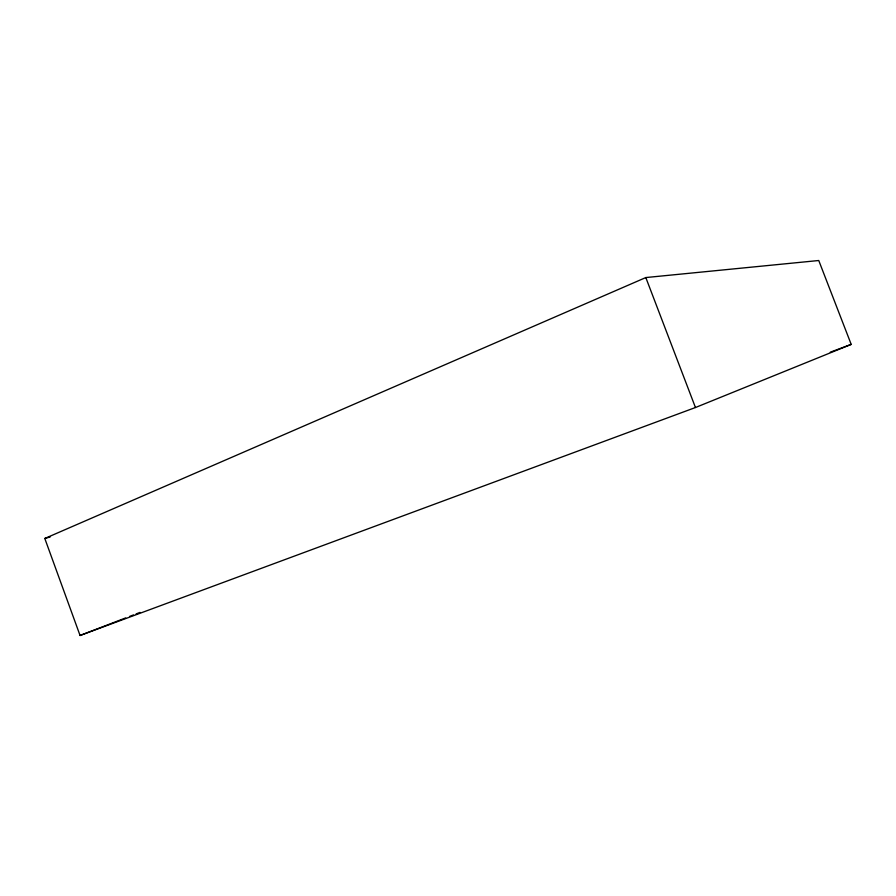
<?xml version="1.0" encoding="UTF-8"?>
<svg xmlns="http://www.w3.org/2000/svg" width="896" height="896" viewBox="0 0 896 896"><rect width="100%" height="100%" fill="white"/><g stroke="black" fill="none" stroke-linecap="round" stroke-linejoin="round"><path stroke-width="1.34" d="M44.8 538.474L645.814 277.558L818.754 260.512L851.2 344.389L695.453 407.523L80.058 635.488L44.8 538.474L50.176 536.95M80.058 635.488L125.675 617.915M129.595 616.414L133.504 614.914M136.114 613.906L140.022 612.405M830.256 352.195L851.2 344.389M645.814 277.558L695.453 407.523"/></g></svg>
